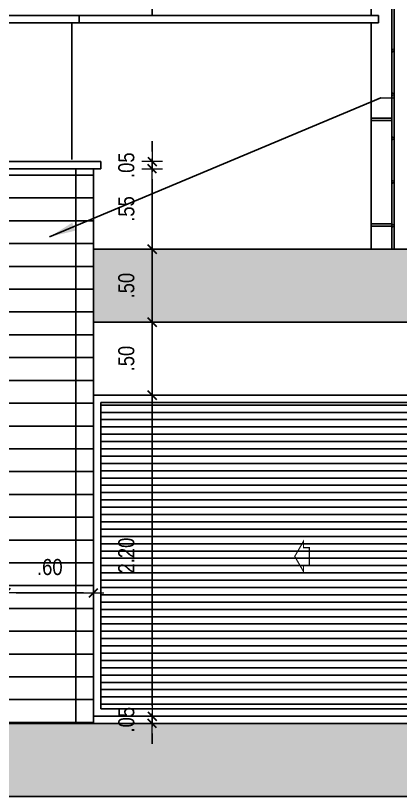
# Model space of a CAD drawing. Header units: millimetres. Extents: x -677 to -23, y -135 to 1112.
# Drawn here: x -206.71 to -204.07, y 874.03 to 879.38 of the extents above; entities that cross this region are included whole.
import ezdxf

# ---------------------------------------------------------------- set-up
doc = ezdxf.new("R2010")
doc.units = ezdxf.units.MM
doc.header["$LTSCALE"] = 20
doc.header["$MEASUREMENT"] = 0
doc.header["$PDSIZE"] = -5
doc.linetypes.add('CONTINU', pattern=[0])
doc.layers.get('0').update_dxf_attribs({"linetype": 'CONTINUOUS'})
doc.layers.get('Defpoints').update_dxf_attribs({"linetype": 'CONTINUOUS'})
for name, color, linetype in [('AME_FRZ', 7, 'CONTINUOUS'), ('AR-ALV', 5, 'CONTINUOUS'), ('COTAS', 7, 'CONTINUOUS'), ('TEXTO3', 4, 'CONTINUOUS'), ('V2', 11, 'CONTINUOUS')]:
    doc.layers.add(name, color=color, linetype=linetype)
for name, color, linetype, lineweight in [('E-Cta-W', 7, 'CONTINUOUS', 20), ('E-Pen-C', 4, 'CONTINUOUS', 15), ('E-Pen-G', 3, 'CONTINUOUS', 30)]:
    doc.layers.add(name, color=color, linetype=linetype, lineweight=lineweight)
doc.styles.add('F2', font='swissc.ttf')
doc.dimstyles.new('DIMENSION-1', dxfattribs={"dimtxt": 0.11, "dimasz": 0.07, "dimexe": 1, "dimexo": 0, "dimgap": 0.12, "dimtad": 1, "dimzin": 7, "dimdsep": 46, "dimtxsty": 'F2', "dimblk1": 'TRACO', "dimblk2": 'TRACO', "dimsah": 1, "dimcen": 1, "dimse1": 1, "dimse2": 1, "dimclrd": 256, "dimclre": 256, "dimclrt": 6, "dimadec": 0, "dimazin": 0, "dimtfac": 1, "dimtix": 1, "dimtmove": 2, "dimatfit": 3, "dimldrblk": 'TRACO', "dimfxl": 1, "dimtolj": 1, "dimtzin": 0, "dimarcsym": 0})
doc.dimstyles.get("Standard").update_dxf_attribs({"dimtxt": 0.18, "dimasz": 0.18, "dimexe": 0.18, "dimexo": 0.0625, "dimgap": 0.09, "dimtad": 0, "dimtih": 1, "dimtoh": 1, "dimdec": 4, "dimzin": 0, "dimdsep": 46, "dimtxsty": 'Standard', "dimcen": 0.09, "dimadec": 0, "dimazin": 0, "dimtfac": 1, "dimtdec": 4, "dimtofl": 0, "dimtmove": 0, "dimatfit": 3, "dimfxl": 1, "dimtolj": 1, "dimtzin": 0, "dimarcsym": 0})

# ---------------------------------------------------------------- blocks, each defined once
blk = doc.blocks.new('Seta')
at = {"const_width": 2}
blk.add_lwpolyline([(10, 15), (10, 26), (25, 0), (10, -26), (10, -15), (0, -15), (0, 15)], close=True, dxfattribs=at)
blk = doc.blocks.new('TRACO')
at = {"layer": 'E-Pen-C'}
for p, q in [((0, 1), (0, -1)), ((-1, 0), (1, 0))]:
    blk.add_line(p, q, dxfattribs=at)
at = {"layer": 'E-Pen-G'}
blk.add_line((-0.424, -0.424), (0.424, 0.424), dxfattribs=at)
blk = doc.blocks.new('*D1102')
at = {"color": 4, "lineweight": -2}
blk.add_line((-206.7021, 875.4269), (-206.2421, 875.4269), dxfattribs=at)
at = {"layer": 'Defpoints', "color": 0, "linetype": 'Continuous'}
for p in [(-206.7721, 875.6574), (-206.1721, 875.6574), (-206.1721, 875.4269)]:
    blk.add_point(p, dxfattribs=at)
at = {"color": 4, "linetype": 'Continuous', "lineweight": -2, "xscale": 0.07, "yscale": 0.07, "zscale": 0.07, "rotation": 180}
blk.add_blockref('TRACO', (-206.7721, 875.4269), dxfattribs=at)
at = {"color": 4, "linetype": 'Continuous', "lineweight": -2, "xscale": 0.07, "yscale": 0.07, "zscale": 0.07}
blk.add_blockref('TRACO', (-206.1721, 875.4269), dxfattribs=at)
at = {"color": 4, "linetype": 'Continuous', "insert": (-206.4721, 875.6034), "char_height": 0.11, "attachment_point": 5, "style": 'F2'}
blk.add_mtext('\\A1;.60', dxfattribs=at)
blk = doc.blocks.new('*D1103')
at = {"color": 4, "lineweight": -2}
for p, q in [((-205.7715, 874.6524), (-205.7715, 874.7224)), ((-205.7715, 874.5324), (-205.7715, 874.5824)), ((-205.7715, 874.4624), (-205.7715, 874.3924))]:
    blk.add_line(p, q, dxfattribs=at)
at = {"layer": 'Defpoints', "color": 0, "linetype": 'Continuous'}
for p in [(-206.1721, 874.5824), (-205.7715, 874.5824), (-206.1721, 874.5324)]:
    blk.add_point(p, dxfattribs=at)
at = {"color": 4, "linetype": 'Continuous', "lineweight": -2, "xscale": 0.07, "yscale": 0.07, "zscale": 0.07}
for p, rotation in [((-205.7715, 874.5824), 270), ((-205.7715, 874.5324), 90)]:
    blk.add_blockref('TRACO', p, dxfattribs=dict(at, rotation=rotation))
at = {"color": 4, "linetype": 'Continuous', "insert": (-205.9479, 874.5574), "char_height": 0.11, "attachment_point": 5, "rotation": 90, "style": 'F2'}
blk.add_mtext('\\A1;.05', dxfattribs=at)
blk = doc.blocks.new('*D1104')
at = {"color": 4, "lineweight": -2}
blk.add_line((-205.7715, 874.6524), (-205.7715, 876.7124), dxfattribs=at)
at = {"layer": 'Defpoints', "color": 0, "linetype": 'Continuous'}
for p in [(-206.1721, 876.7824), (-205.7715, 876.7824), (-206.1721, 874.5824)]:
    blk.add_point(p, dxfattribs=at)
at = {"color": 4, "linetype": 'Continuous', "lineweight": -2, "xscale": 0.07, "yscale": 0.07, "zscale": 0.07}
for p, rotation in [((-205.7715, 876.7824), 90), ((-205.7715, 874.5824), 270)]:
    blk.add_blockref('TRACO', p, dxfattribs=dict(at, rotation=rotation))
at = {"color": 4, "linetype": 'Continuous', "insert": (-205.948, 875.6824), "char_height": 0.11, "attachment_point": 5, "rotation": 90, "style": 'F2'}
blk.add_mtext('\\A1;2.20', dxfattribs=at)
blk = doc.blocks.new('*D1105')
at = {"color": 4, "lineweight": -2}
blk.add_line((-205.7715, 876.8524), (-205.7715, 877.2124), dxfattribs=at)
at = {"layer": 'Defpoints', "color": 0, "linetype": 'Continuous'}
for p in [(-206.1721, 877.2824), (-205.7715, 877.2824), (-206.1721, 876.7824)]:
    blk.add_point(p, dxfattribs=at)
at = {"color": 4, "linetype": 'Continuous', "lineweight": -2, "xscale": 0.07, "yscale": 0.07, "zscale": 0.07}
for p, rotation in [((-205.7715, 877.2824), 90), ((-205.7715, 876.7824), 270)]:
    blk.add_blockref('TRACO', p, dxfattribs=dict(at, rotation=rotation))
at = {"color": 4, "linetype": 'Continuous', "insert": (-205.9479, 877.0324), "char_height": 0.11, "attachment_point": 5, "rotation": 90, "style": 'F2'}
blk.add_mtext('\\A1;.50', dxfattribs=at)
blk = doc.blocks.new('*D1106')
at = {"color": 4, "lineweight": -2}
blk.add_line((-205.7715, 877.3524), (-205.7715, 877.7124), dxfattribs=at)
at = {"layer": 'Defpoints', "color": 0, "linetype": 'Continuous'}
for p in [(-206.1721, 877.7824), (-205.7715, 877.7824), (-206.1721, 877.2824)]:
    blk.add_point(p, dxfattribs=at)
at = {"color": 4, "linetype": 'Continuous', "lineweight": -2, "xscale": 0.07, "yscale": 0.07, "zscale": 0.07}
for p, rotation in [((-205.7715, 877.7824), 90), ((-205.7715, 877.2824), 270)]:
    blk.add_blockref('TRACO', p, dxfattribs=dict(at, rotation=rotation))
at = {"color": 4, "linetype": 'Continuous', "insert": (-205.9479, 877.5324), "char_height": 0.11, "attachment_point": 5, "rotation": 90, "style": 'F2'}
blk.add_mtext('\\A1;.50', dxfattribs=at)
blk = doc.blocks.new('*D1107')
at = {"color": 4, "lineweight": -2}
blk.add_line((-205.7715, 877.8524), (-205.7715, 878.2624), dxfattribs=at)
at = {"layer": 'Defpoints', "color": 0, "linetype": 'Continuous'}
for p in [(-206.1221, 878.3324), (-205.7715, 878.3324), (-206.1721, 877.7824)]:
    blk.add_point(p, dxfattribs=at)
at = {"color": 4, "linetype": 'Continuous', "lineweight": -2, "xscale": 0.07, "yscale": 0.07, "zscale": 0.07}
for p, rotation in [((-205.7715, 878.3324), 90), ((-205.7715, 877.7824), 270)]:
    blk.add_blockref('TRACO', p, dxfattribs=dict(at, rotation=rotation))
at = {"color": 4, "linetype": 'Continuous', "insert": (-205.9476, 878.0574), "char_height": 0.11, "attachment_point": 5, "rotation": 90, "style": 'F2'}
blk.add_mtext('\\A1;.55', dxfattribs=at)
blk = doc.blocks.new('*D1108')
at = {"color": 4, "lineweight": -2}
for p, q in [((-205.7715, 878.4524), (-205.7715, 878.5224)), ((-205.7715, 878.3324), (-205.7715, 878.3824)), ((-205.7715, 878.2624), (-205.7715, 878.1924))]:
    blk.add_line(p, q, dxfattribs=at)
at = {"layer": 'Defpoints', "color": 0, "linetype": 'Continuous'}
for p in [(-206.1221, 878.3824), (-205.7715, 878.3824), (-206.1221, 878.3324)]:
    blk.add_point(p, dxfattribs=at)
at = {"color": 4, "linetype": 'Continuous', "lineweight": -2, "xscale": 0.07, "yscale": 0.07, "zscale": 0.07}
for p, rotation in [((-205.7715, 878.3824), 270), ((-205.7715, 878.3324), 90)]:
    blk.add_blockref('TRACO', p, dxfattribs=dict(at, rotation=rotation))
at = {"color": 4, "linetype": 'Continuous', "insert": (-205.9479, 878.3574), "char_height": 0.11, "attachment_point": 5, "rotation": 90, "style": 'F2'}
blk.add_mtext('\\A1;.05', dxfattribs=at)

msp = doc.modelspace()

# ---------------------------------------------------------------- hatches: boundary and pattern name
h = msp.add_hatch()
h.set_pattern_fill('DOTS', color=6, style=0)
h.set_pattern_definition([(0, (-84.41893, 307.663775), (0.03125, 0.0625), [0, -0.0625])])
h.paths.add_polyline_path([(-202.6221, 877.7824), (-206.1721, 877.7824), (-206.1721, 877.2824), (-203.1721, 877.2824), (-203.1721, 874.5324), (-202.6221, 874.5324)])
h.paths.add_polyline_path([(-209.4721, 877.4324), (-209.4721, 877.6574), (-209.4721, 877.8824), (-209.4721, 878.1074), (-209.4721, 878.3324), (-209.4721, 878.3824), (-209.6221, 878.3824), (-209.6221, 874.5324), (-209.4721, 874.5324), (-209.4721, 874.7324), (-209.4721, 874.9574), (-209.4721, 875.1824), (-209.4721, 875.4074), (-209.4721, 875.6324), (-209.4721, 875.8574), (-209.4721, 876.0824), (-209.4721, 876.3074), (-209.4721, 876.5324), (-209.4721, 876.7574), (-209.4721, 876.9824), (-209.4721, 877.2074)])
at = {"linetype": 'Continuous'}
h = msp.add_hatch(dxfattribs=at)
h.set_pattern_fill('GRATE', color=8, scale=5, style=0)
h.set_pattern_definition([(0, (-84.41893, 307.66377), (0, 0.15625), []), (90, (-84.41893, 307.6638), (-0.625, 4e-17), [])])
h.paths.add_polyline_path([(-206.1721, 878.3324), (-206.7721, 878.3324), (-206.7721, 878.1074), (-206.7721, 877.8824), (-206.7721, 877.6574), (-206.7721, 877.4324), (-206.7721, 874.5324), (-206.1721, 874.5324)])
at = {"layer": 'AME_FRZ', "linetype": 'Continuous'}
h = msp.add_hatch(dxfattribs=at)
h.set_pattern_fill('ANSI31', color=8, scale=0.4, angle=135, style=0)
h.set_pattern_definition([(180, (-84.41893, 307.663775), (-7e-18, -0.05), [])])
h.paths.add_polyline_path([(-206.8221, 876.7324), (-207.5221, 876.7324), (-207.5221, 876.6652), (-206.9727, 875.927), (-206.9727, 875.9758), (-206.9205, 875.9758), (-206.9205, 875.8568), (-206.8221, 875.7246)])
h.paths.add_polyline_path([(-206.9727, 875.927), (-207.5221, 876.6652), (-207.5221, 874.6496), (-206.9727, 875.3878)])
h.paths.add_polyline_path([(-206.8221, 875.7246), (-206.9205, 875.8568), (-206.9205, 875.458), (-206.8221, 875.5902)])
h.paths.add_polyline_path([(-206.8221, 875.5902), (-206.9205, 875.458), (-206.9205, 875.1683), (-206.9727, 875.1683), (-206.9727, 875.3878), (-207.5221, 874.6496), (-207.5221, 874.6324), (-206.8221, 874.6324)])
h.paths.add_polyline_path([(-203.2221, 876.7324), (-206.1221, 876.7324), (-206.1221, 874.6324), (-203.2221, 874.6324)])
h.paths.add_polyline_path([(-204.7952, 875.6768), (-204.7354, 875.7804), (-204.7354, 875.7366), (-204.6955, 875.7366), (-204.6955, 875.6169), (-204.7354, 875.6169), (-204.7354, 875.5731)], flags=0)
h.paths.add_polyline_path([(-204.6955, 875.7366), (-204.7354, 875.7366), (-204.7354, 875.7804), (-204.7952, 875.6768), (-204.7354, 875.5731), (-204.7354, 875.6169), (-204.6955, 875.6169)], flags=16)
at = {"layer": 'COTAS', "linetype": 'CONTINU'}
h = msp.add_hatch(dxfattribs=at)
h.set_pattern_fill('ANSI38', color=8, scale=0.25, style=0)
h.set_pattern_definition([(45, (-84.41893, 307.663775), (-0.0220970869, 0.0220970869), []), (135, (-84.41893, 307.663775), (-0.0662912607, 0.0220970869), [0.078125, -0.046875])])
h.paths.add_polyline_path([(-202.2238, 874.5324), (-210.0418, 874.5324), (-210.0418, 874.0324), (-202.2238, 874.0324)])

# ---------------------------------------------------------------- linework, layer by layer
at = {"color": 1, "linetype": 'Continuous'}
msp.add_line((-210.0418, 874.5324), (-202.2238, 874.5324), dxfattribs=at)
at = {"layer": 'AR-ALV', "color": 7, "linetype": 'Continuous'}
for points in [[(-206.1721, 876.7824), (-203.1721, 876.7824), (-203.1721, 874.5824), (-206.1721, 874.5824)], [(-206.1221, 876.7324), (-203.2221, 876.7324), (-203.2221, 874.6324), (-206.1221, 874.6324)]]:
    msp.add_lwpolyline(points, close=True, dxfattribs=at)
at = {"layer": 'COTAS', "color": 8, "linetype": 'CONTINU'}
msp.add_line((-210.0418, 874.0324), (-202.2238, 874.0324), dxfattribs=at)
at = {"layer": 'TEXTO3', "color": 1}
for p, q in [((-206.1221, 878.3824), (-206.8221, 878.3824)), ((-206.1221, 878.3324), (-206.1221, 878.3824)), ((-206.1221, 878.3324), (-206.8221, 878.3324)), ((-206.1721, 874.5324), (-206.1721, 878.3324)), ((-202.6221, 877.7824), (-206.1721, 877.7824)), ((-203.1721, 877.2824), (-206.1721, 877.2824))]:
    msp.add_line(p, q, dxfattribs=at)
at = {"layer": 'V2', "color": 250}
for p, q in [((-204.1301, 880.8224), (-204.1301, 877.7824)), ((-204.1141, 880.8224), (-204.1141, 877.7824)), ((-205.7721, 880.1324), (-205.7721, 879.3824)), ((-204.2721, 880.1324), (-204.2721, 879.3824)), ((-209.6221, 879.3824), (-206.2721, 879.3824)), ((-206.2721, 879.3824), (-204.2221, 879.3824)), ((-206.2721, 879.3824), (-206.2721, 879.3324)), ((-204.2221, 879.3824), (-204.2221, 879.3324)), ((-209.6221, 879.3324), (-206.2721, 879.3324)), ((-206.3221, 879.3324), (-206.3221, 878.3967)), ((-206.2721, 879.3324), (-204.2221, 879.3324)), ((-204.2721, 879.3324), (-204.2721, 877.7824)), ((-204.2721, 878.6972), (-204.2721, 878.6472)), ((-204.2721, 878.6972), (-204.2711, 878.6972)), ((-204.2711, 878.6972), (-204.2711, 878.6472)), ((-204.2721, 878.6802), (-204.1301, 878.6802)), ((-204.2721, 878.6642), (-204.1301, 878.6642)), ((-204.2721, 878.6472), (-204.2711, 878.6472)), ((-204.2711, 878.6642), (-204.2711, 878.6802)), ((-204.2721, 877.973), (-204.2721, 877.923)), ((-204.2721, 877.973), (-204.2711, 877.973)), ((-204.2721, 877.956), (-204.1301, 877.956)), ((-204.2721, 877.94), (-204.1301, 877.94)), ((-204.2711, 877.973), (-204.2711, 877.923)), ((-204.2711, 877.94), (-204.2711, 877.956)), ((-204.2721, 877.923), (-204.2711, 877.923))]:
    msp.add_line(p, q, dxfattribs=at)
for centre in [(-204.1221, 879.1424), (-204.1221, 878.8424), (-204.1221, 878.5424), (-204.1221, 878.2424), (-204.1221, 877.9424)]:
    msp.add_circle(centre, 0.008, dxfattribs=at)

# ---------------------------------------------------------------- block references
at = {"layer": 'COTAS', "color": 7, "linetype": 'Continuous', "xscale": -0.003988598768289811, "yscale": 0.003988598768289811, "zscale": 0.003988598768289811}
msp.add_blockref('Seta', (-204.6955, 875.6768), dxfattribs=at)

# ---------------------------------------------------------------- dimensions: what is measured, and where the dimension line sits
at = {"color": 8, "linetype": 'Continuous'}
for base, p1, p2, picture, middle in [((-205.7715, 878.3824), (-206.1221, 878.3324), (-206.1221, 878.3824), '*D1108', (-205.9479, 878.3574)), ((-205.7715, 878.3324), (-206.1721, 877.7824), (-206.1221, 878.3324), '*D1107', (-205.9476, 878.0574)), ((-205.7715, 877.7824), (-206.1721, 877.2824), (-206.1721, 877.7824), '*D1106', (-205.9479, 877.5324)), ((-205.7715, 877.2824), (-206.1721, 876.7824), (-206.1721, 877.2824), '*D1105', (-205.9479, 877.0324)), ((-205.7715, 876.7824), (-206.1721, 874.5824), (-206.1721, 876.7824), '*D1104', (-205.948, 875.6824)), ((-205.7715, 874.5824), (-206.1721, 874.5324), (-206.1721, 874.5824), '*D1103', (-205.9479, 874.5574))]:
    dim = msp.add_linear_dim(base=base, p1=p1, p2=p2, angle=90, dimstyle='DIMENSION-1', override={"dimclrd": 4, "dimclrt": 4, "dimadec": 8, "dimfxl": 0.5, "dimfxlon": 1}, dxfattribs=at)
    dim.commit()
    dim.dimension.update_dxf_attribs({"geometry": picture, "text_midpoint": middle})
dim = msp.add_linear_dim(base=(-206.1721, 875.4269), p1=(-206.7721, 875.6574), p2=(-206.1721, 875.6574), dimstyle='DIMENSION-1', override={"dimclrd": 4, "dimclrt": 4, "dimadec": 8, "dimfxl": 0.5, "dimfxlon": 1}, dxfattribs=at)
dim.commit()
dim.dimension.update_dxf_attribs({"geometry": '*D1102', "text_midpoint": (-206.4721, 875.6034)})

# ---------------------------------------------------------------- leaders
at = {"layer": 'E-Cta-W', "color": 4}
msp.add_leader([(-206.4734, 877.8665), (-204.2066, 878.8186), (-204.1139, 878.8168)], dimstyle='Standard', dxfattribs=at)

doc.saveas('drawing.dxf')
